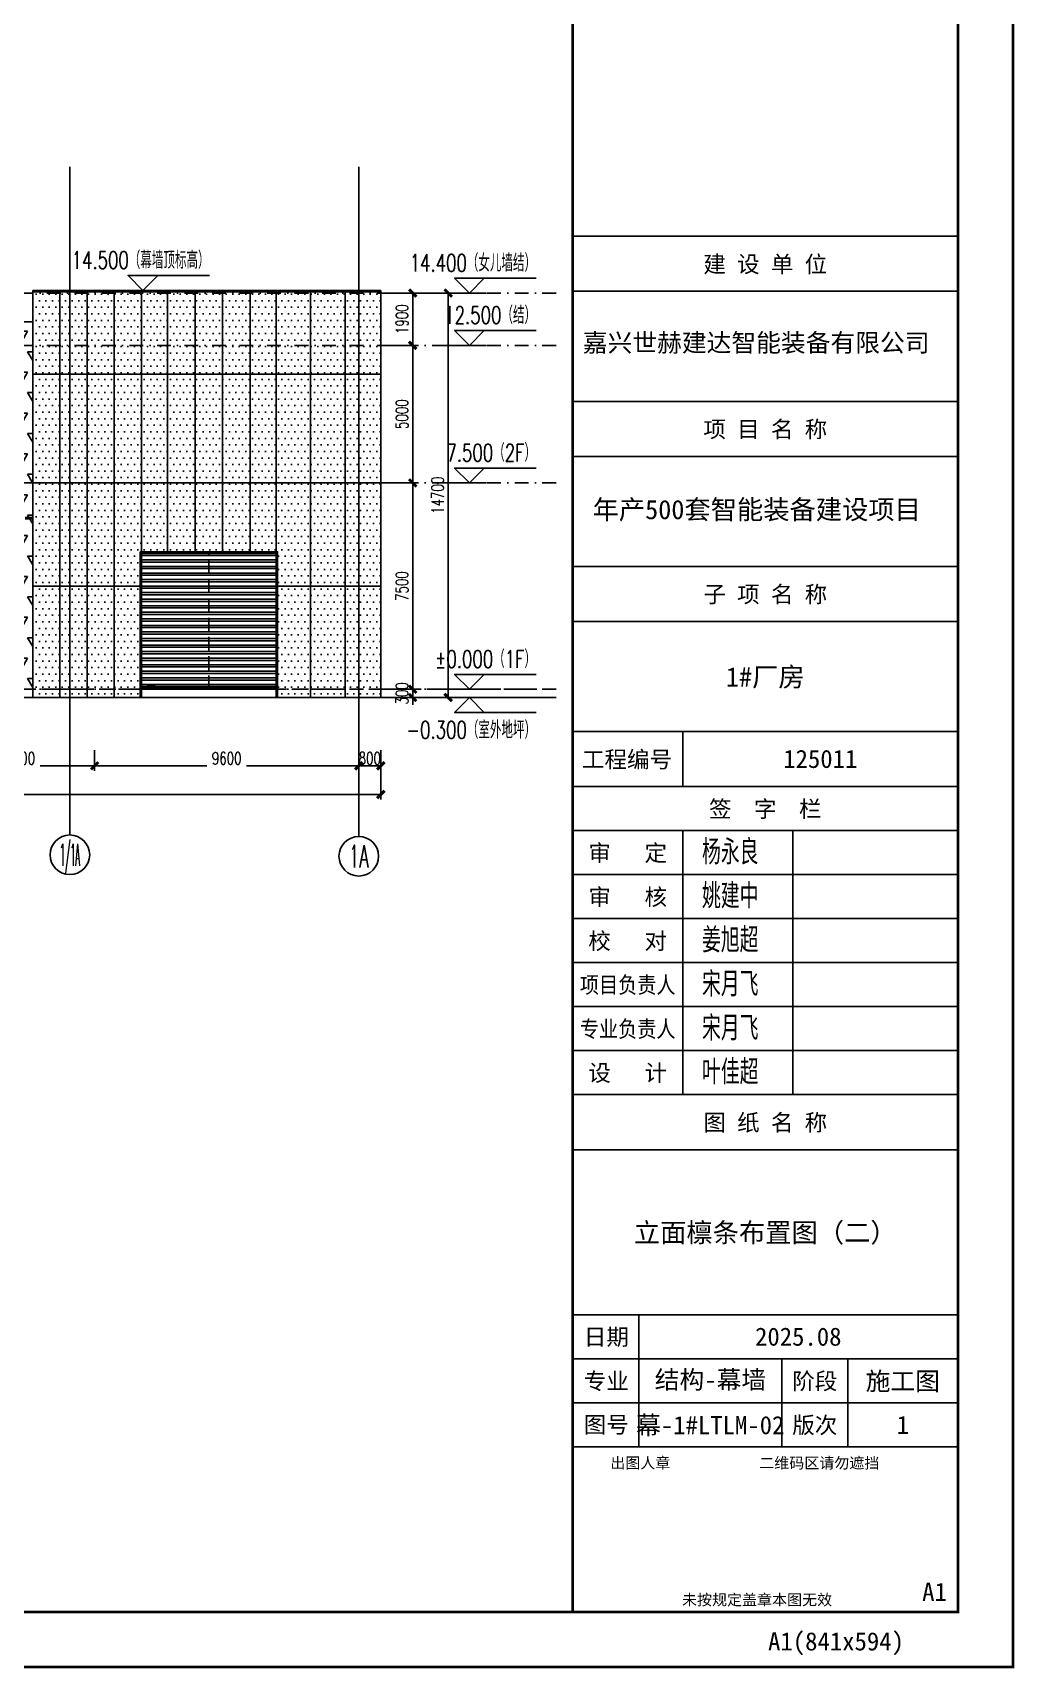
# Model space of a CAD drawing. Extents: x -2072575 to 87763, y -155913 to 742026.
# Drawn here: x -1771748 to -1736075, y 472207 to 531657 of the extents above; entities that cross this region are included whole.
import ezdxf
from ezdxf.enums import TextEntityAlignment as Align

# ---------------------------------------------------------------- set-up
doc = ezdxf.new("R2010")
doc.units = 0
doc.header["$LTSCALE"] = 1000
for name, pattern in [('__DASH', [0.35, 0.25, -0.1]), ('CENTER', [2, 1.25, -0.25, 0.25, -0.25]), ('DASH', [0.35, 0.25, -0.1]), ('DASHDOT', [1, 0.5, -0.25, 0, -0.25]), ('DOT', [0.25, 0, -0.25]), ('DOTE', [2.42, 2, -0.2, 0.02, -0.2])]:
    doc.linetypes.add(name, pattern=pattern)
doc.layers.get('Defpoints').update_dxf_attribs({"color": 210})
for name, color, linetype in [('!ZN1-填充-8', 8, 'Continuous'), ('!ZN5-钢材投影-40', 40, 'Continuous'), ('!ZN5-铝材断面-6', 6, 'Continuous'), ('0-cxFrame', 155, 'Continuous'), ('3符号', 3, 'Continuous'), ('3铝板幕墙', 3, 'Continuous'), ('4玻璃幕墙', 4, 'Continuous'), ('A-AXIS-DOTE', 14, 'DOTE'), ('A-AXIS-DP', 126, 'Continuous'), ('A-HATCH-2', 251, 'Continuous'), ('A-LIN-V', 9, 'Continuous'), ('A-门窗表显示尺寸', 160, 'Continuous'), ('AS-WALL', 40, 'Continuous'), ('DIM', 173, 'Continuous'), ('DOT', 8, 'DOT'), ('DOTE', 1, 'CENTER'), ('qianming', 155, 'Continuous')]:
    doc.layers.add(name, color=color, linetype=linetype)
doc.layers.add('0-cxText', color=131, linetype='Continuous', lineweight=25)
doc.styles.add('_TCH_AXIS', font='COMPLEX', dxfattribs={"bigfont": 'GBCBIG'})
doc.styles.add('A-STANDARD', font='SIMPLEX', dxfattribs={"bigfont": 'GBCBIG'})
doc.styles.add('BZHZ', font='bzxw', dxfattribs={"width": 0.8, "bigfont": 'bzhz'})
doc.styles.add('cx_biaoti', font='')
doc.styles.add('cx_tuming', font='simhei.ttf')
doc.styles.add('cx_tuqian1', font='')
doc.styles.add('DHTEXT-1', font='romans.shx', dxfattribs={"width": 0.7, "bigfont": 'chinese.shx'})
doc.styles.add('卓越符号', font='ROMANS.shx', dxfattribs={"width": 0.7, "bigfont": 'CHINESE.shx'})
doc.styles.add('黑体', font='simhei.ttf', dxfattribs={"height": 12})
doc.styles.get('cx_biaoti').set_extended_font_data('SimSun')
doc.styles.get('cx_tuqian1').set_extended_font_data('SimSun')
doc.dimstyles.new('ZN180', dxfattribs={"dimscale": 180, "dimtxt": 2.5, "dimasz": 1.5, "dimexe": 1, "dimexo": 2, "dimgap": 0.9, "dimtad": 1, "dimdec": 0, "dimdsep": 46, "dimtxsty": 'DHTEXT-1', "dimblk": 'ARCHTICK', "dimcen": 2.5, "dimclrd": 173, "dimclre": 173, "dimclrt": 7, "dimazin": 2, "dimtfac": 1, "dimtdec": 0, "dimtix": 1, "dimtmove": 2, "dimatfit": 3, "dimfxl": 0, "dimarcsym": 0})

# ---------------------------------------------------------------- blocks, each defined once
blk = doc.blocks.new('_ArchTick')
at = {"color": 0, "linetype": 'ByBlock', "const_width": 0.4}
blk.add_lwpolyline([(-0.5, -0.5), (0.5, 0.5)], dxfattribs=at)
blk = doc.blocks.new('*D84')
at = {"layer": 'Defpoints', "color": 0, "ltscale": 1800, "transparency": 16777216}
for p in [(-600, -1855), (125900, -1855), (125900, -3824)]:
    blk.add_point(p, dxfattribs=at)
at = {"layer": 'DIM', "color": 173, "linetype": 'ByBlock', "lineweight": -2, "ltscale": 1800, "transparency": 16777216}
for p, q in [((-600, -2215), (-600, -4004)), ((125900, -2215), (125900, -4004)), ((-600, -3824), (61655, -3824)), ((125900, -3824), (63644, -3824))]:
    blk.add_line(p, q, dxfattribs=at)
at = {"layer": 'DIM', "color": 173, "lineweight": -2, "ltscale": 1800, "transparency": 16777216, "xscale": 270, "yscale": 270, "zscale": 270, "rotation": 180}
blk.add_blockref('_ArchTick', (-600, -3824), dxfattribs=at)
at = {"layer": 'DIM', "color": 173, "lineweight": -2, "ltscale": 1800, "transparency": 16777216, "xscale": 270, "yscale": 270, "zscale": 270}
blk.add_blockref('_ArchTick', (125900, -3824), dxfattribs=at)
at = {"layer": 'DIM', "color": 7, "ltscale": 1800, "transparency": 16777216, "insert": (62650, -3549), "char_height": 450, "attachment_point": 5, "style": 'DHTEXT-1'}
blk.add_mtext('126500', dxfattribs=at)
blk = doc.blocks.new('*D94')
at = {"layer": 'Defpoints', "color": 0, "ltscale": 1800, "transparency": 16777216}
for p in [(110100, -1855), (115500, -1855), (115500, -2784)]:
    blk.add_point(p, dxfattribs=at)
at = {"layer": 'DIM', "color": 173, "linetype": 'ByBlock', "lineweight": -2, "ltscale": 1800, "transparency": 16777216}
for p, q in [((110100, -2215), (110100, -2964)), ((115500, -2215), (115500, -2964)), ((110100, -2784), (112083, -2784)), ((115500, -2784), (113517, -2784))]:
    blk.add_line(p, q, dxfattribs=at)
at = {"layer": 'DIM', "color": 173, "lineweight": -2, "ltscale": 1800, "transparency": 16777216, "xscale": 270, "yscale": 270, "zscale": 270, "rotation": 180}
blk.add_blockref('_ArchTick', (110100, -2784), dxfattribs=at)
at = {"layer": 'DIM', "color": 173, "lineweight": -2, "ltscale": 1800, "transparency": 16777216, "xscale": 270, "yscale": 270, "zscale": 270}
blk.add_blockref('_ArchTick', (115500, -2784), dxfattribs=at)
at = {"layer": 'DIM', "color": 7, "ltscale": 1800, "transparency": 16777216, "insert": (112800, -2509), "char_height": 450, "attachment_point": 5, "style": 'DHTEXT-1'}
blk.add_mtext('5400', dxfattribs=at)
blk = doc.blocks.new('*D95')
at = {"layer": 'Defpoints', "color": 0, "ltscale": 1800, "transparency": 16777216}
for p in [(115500, -1855), (125100, -1855), (125100, -2784)]:
    blk.add_point(p, dxfattribs=at)
at = {"layer": 'DIM', "color": 173, "linetype": 'ByBlock', "lineweight": -2, "ltscale": 1800, "transparency": 16777216}
for p, q in [((115500, -2215), (115500, -2964)), ((125100, -2215), (125100, -2964)), ((115500, -2784), (119583, -2784)), ((125100, -2784), (121017, -2784))]:
    blk.add_line(p, q, dxfattribs=at)
at = {"layer": 'DIM', "color": 173, "lineweight": -2, "ltscale": 1800, "transparency": 16777216, "xscale": 270, "yscale": 270, "zscale": 270, "rotation": 180}
blk.add_blockref('_ArchTick', (115500, -2784), dxfattribs=at)
at = {"layer": 'DIM', "color": 173, "lineweight": -2, "ltscale": 1800, "transparency": 16777216, "xscale": 270, "yscale": 270, "zscale": 270}
blk.add_blockref('_ArchTick', (125100, -2784), dxfattribs=at)
at = {"layer": 'DIM', "color": 7, "ltscale": 1800, "transparency": 16777216, "insert": (120300, -2509), "char_height": 450, "attachment_point": 5, "style": 'DHTEXT-1'}
blk.add_mtext('9600', dxfattribs=at)
blk = doc.blocks.new('*D96')
at = {"layer": 'Defpoints', "color": 0, "ltscale": 1800, "transparency": 16777216}
for p in [(125100, -1855), (125900, -1855), (125900, -2784)]:
    blk.add_point(p, dxfattribs=at)
at = {"layer": 'DIM', "color": 173, "linetype": 'ByBlock', "lineweight": -2, "ltscale": 1800, "transparency": 16777216}
for p, q in [((125100, -2215), (125100, -2964)), ((125900, -2215), (125900, -2964)), ((125100, -2784), (125900, -2784))]:
    blk.add_line(p, q, dxfattribs=at)
at = {"layer": 'DIM', "color": 173, "lineweight": -2, "ltscale": 1800, "transparency": 16777216, "xscale": 270, "yscale": 270, "zscale": 270, "rotation": 180}
blk.add_blockref('_ArchTick', (125100, -2784), dxfattribs=at)
at = {"layer": 'DIM', "color": 173, "lineweight": -2, "ltscale": 1800, "transparency": 16777216, "xscale": 270, "yscale": 270, "zscale": 270}
blk.add_blockref('_ArchTick', (125900, -2784), dxfattribs=at)
at = {"layer": 'DIM', "color": 7, "ltscale": 1800, "transparency": 16777216, "insert": (125500, -2509), "char_height": 450, "attachment_point": 5, "style": 'DHTEXT-1'}
blk.add_mtext('800', dxfattribs=at)
blk = doc.blocks.new('卓越-轴号')
blk.add_circle((0, 0), 4)
at = {"color": 0, "style": '_TCH_AXIS', "width": 1.041667, "flags": 8}
blk.add_attdef('A', text='', height=4.48, dxfattribs=at).set_placement((-2, -2.24), (2, -2.24), align=Align.FIT)
blk = doc.blocks.new('*U226')
at = {"ltscale": 10}
blk.add_line((3.48, 0), (-6.85, 0), dxfattribs=at)
blk.add_lwpolyline([(3, 3), (0, 0), (-3, 3), (13.45, 3)])
at = {"color": 0, "style": '卓越符号', "width": 0.7, "flags": 8}
blk.add_attdef('±0.000', text='', height=3.5, dxfattribs=at).set_placement((13.45, 4.35), align=Align.RIGHT)
blk = doc.blocks.new('*U227')
at = {"ltscale": 10}
blk.add_line((3.48, 0), (-6.85, 0), dxfattribs=at)
blk.add_lwpolyline([(3, -3), (0, 0), (-3, -3), (13.45, -3)])
at = {"color": 0, "style": '卓越符号', "width": 0.7, "flags": 8}
blk.add_attdef('±0.000', text='', height=3.5, dxfattribs=at).set_placement((13.45, -7.85), align=Align.RIGHT)
blk = doc.blocks.new('*D97')
at = {"layer": 'Defpoints', "color": 0, "ltscale": 1800, "transparency": 16777216}
for p in [(125900, 0), (127060, 0), (125900, -300)]:
    blk.add_point(p, dxfattribs=at)
at = {"layer": 'DIM', "color": 173, "linetype": 'ByBlock', "lineweight": -2, "ltscale": 1800, "transparency": 16777216}
for p, q in [((126260, 0), (127240, 0)), ((127060, 0), (127060, 270)), ((127060, -300), (127060, 0)), ((126260, -300), (127240, -300)), ((127060, -300), (127060, -570))]:
    blk.add_line(p, q, dxfattribs=at)
at = {"layer": 'DIM', "color": 173, "lineweight": -2, "ltscale": 1800, "transparency": 16777216, "xscale": 270, "yscale": 270, "zscale": 270}
for p, rotation in [((127060, 0), 270), ((127060, -300), 90)]:
    blk.add_blockref('_ArchTick', p, dxfattribs=dict(at, rotation=rotation))
at = {"layer": 'DIM', "color": 7, "ltscale": 1800, "transparency": 16777216, "insert": (126673, -150), "char_height": 450, "attachment_point": 5, "rotation": 90, "style": 'DHTEXT-1'}
blk.add_mtext('300', dxfattribs=at)
blk = doc.blocks.new('*D98')
at = {"layer": 'Defpoints', "color": 0, "ltscale": 1800, "transparency": 16777216}
for p in [(125900, 7500), (127060, 7500), (125900, 0)]:
    blk.add_point(p, dxfattribs=at)
at = {"layer": 'DIM', "color": 173, "linetype": 'ByBlock', "lineweight": -2, "ltscale": 1800, "transparency": 16777216}
for p, q in [((126260, 7500), (127240, 7500)), ((127060, 0), (127060, 7500)), ((126260, 0), (127240, 0))]:
    blk.add_line(p, q, dxfattribs=at)
at = {"layer": 'DIM', "color": 173, "lineweight": -2, "ltscale": 1800, "transparency": 16777216, "xscale": 270, "yscale": 270, "zscale": 270}
for p, rotation in [((127060, 7500), 90), ((127060, 0), 270)]:
    blk.add_blockref('_ArchTick', p, dxfattribs=dict(at, rotation=rotation))
at = {"layer": 'DIM', "color": 7, "ltscale": 1800, "transparency": 16777216, "insert": (126673, 3750), "char_height": 450, "attachment_point": 5, "rotation": 90, "style": 'DHTEXT-1'}
blk.add_mtext('7500', dxfattribs=at)
blk = doc.blocks.new('*D99')
at = {"layer": 'Defpoints', "color": 0, "ltscale": 1800, "transparency": 16777216}
for p in [(125900, 12500), (127060, 12500), (125900, 7500)]:
    blk.add_point(p, dxfattribs=at)
at = {"layer": 'DIM', "color": 173, "linetype": 'ByBlock', "lineweight": -2, "ltscale": 1800, "transparency": 16777216}
for p, q in [((126260, 12500), (127240, 12500)), ((127060, 7500), (127060, 12500)), ((126260, 7500), (127240, 7500))]:
    blk.add_line(p, q, dxfattribs=at)
at = {"layer": 'DIM', "color": 173, "lineweight": -2, "ltscale": 1800, "transparency": 16777216, "xscale": 270, "yscale": 270, "zscale": 270}
for p, rotation in [((127060, 12500), 90), ((127060, 7500), 270)]:
    blk.add_blockref('_ArchTick', p, dxfattribs=dict(at, rotation=rotation))
at = {"layer": 'DIM', "color": 7, "ltscale": 1800, "transparency": 16777216, "insert": (126673, 10000), "char_height": 450, "attachment_point": 5, "rotation": 90, "style": 'DHTEXT-1'}
blk.add_mtext('5000', dxfattribs=at)
blk = doc.blocks.new('*D100')
at = {"layer": 'Defpoints', "color": 0, "ltscale": 1800, "transparency": 16777216}
for p in [(125900, 14400), (127060, 14400), (125900, 12500)]:
    blk.add_point(p, dxfattribs=at)
at = {"layer": 'DIM', "color": 173, "linetype": 'ByBlock', "lineweight": -2, "ltscale": 1800, "transparency": 16777216}
for p, q in [((126260, 14400), (127240, 14400)), ((127060, 12500), (127060, 14400)), ((126260, 12500), (127240, 12500))]:
    blk.add_line(p, q, dxfattribs=at)
at = {"layer": 'DIM', "color": 173, "lineweight": -2, "ltscale": 1800, "transparency": 16777216, "xscale": 270, "yscale": 270, "zscale": 270}
for p, rotation in [((127060, 14400), 90), ((127060, 12500), 270)]:
    blk.add_blockref('_ArchTick', p, dxfattribs=dict(at, rotation=rotation))
at = {"layer": 'DIM', "color": 7, "ltscale": 1800, "transparency": 16777216, "insert": (126673, 13450), "char_height": 450, "attachment_point": 5, "rotation": 90, "style": 'DHTEXT-1'}
blk.add_mtext('1900', dxfattribs=at)
blk = doc.blocks.new('*D101')
at = {"layer": 'Defpoints', "color": 0, "ltscale": 1800, "transparency": 16777216}
for p in [(126265, 14400), (126265, -300), (128351, -300)]:
    blk.add_point(p, dxfattribs=at)
at = {"layer": 'DIM', "color": 173, "linetype": 'ByBlock', "lineweight": -2, "ltscale": 1800, "transparency": 16777216}
for p, q in [((126625, 14400), (128531, 14400)), ((128351, 14400), (128351, -300)), ((126625, -300), (128531, -300))]:
    blk.add_line(p, q, dxfattribs=at)
at = {"layer": 'DIM', "color": 173, "lineweight": -2, "ltscale": 1800, "transparency": 16777216, "xscale": 270, "yscale": 270, "zscale": 270}
for p, rotation in [((128351, 14400), 90), ((128351, -300), 270)]:
    blk.add_blockref('_ArchTick', p, dxfattribs=dict(at, rotation=rotation))
at = {"layer": 'DIM', "color": 7, "ltscale": 1800, "transparency": 16777216, "insert": (127964, 7050), "char_height": 450, "attachment_point": 5, "rotation": 90, "style": 'DHTEXT-1'}
blk.add_mtext('14700', dxfattribs=at)
blk = doc.blocks.new('zjcx_lan_qianzi(Dragon)')
for p, q in [((-7000, 4800), (0, 4800)), ((-5000, 4800), (-5000, 0)), ((-3000, 4800), (-3000, 0)), ((-7000, 4000), (0, 4000)), ((-7000, 3200), (0, 3200)), ((-7000, 2400), (0, 2400)), ((-7000, 1600), (0, 1600)), ((-7000, 800), (0, 800))]:
    blk.add_line(p, q)
at = {"const_width": 30}
blk.add_lwpolyline([(-7000, 5600), (0, 5600)], dxfattribs=at)
blk.add_lwpolyline([(-7000, 5600), (0, 5600), (0, 0), (-7000, 0)], close=True, dxfattribs=at)
at = {"style": 'cx_biaoti'}
for s, p in [('签  字  栏', (-3500, 5200)), ('审   定', (-6000, 4400)), ('审   核', (-6000, 3600)), ('校   对', (-6000, 2800)), ('设   计', (-6000, 400))]:
    blk.add_text(s, height=300, dxfattribs=at).set_placement(p, align=Align.MIDDLE)
at = {"style": 'cx_biaoti', "width": 0.85}
for s, p in [('项目负责人', (-6000, 2000)), ('专业负责人', (-6000, 1200))]:
    blk.add_text(s, height=300, dxfattribs=at).set_placement(p, align=Align.MIDDLE)
blk = doc.blocks.new('T-签字(Dragon)')
at = {"layer": '0-cxFrame'}
blk.add_blockref('zjcx_lan_qianzi(Dragon)', (0, 0), dxfattribs=at)
at = {"layer": 'qianming', "style": 'BZHZ', "width": 0.8}
for s, p in [('杨永良', (-4136, 4433)), ('姚建中', (-4136, 3633)), ('姜旭超', (-4136, 2833)), ('宋月飞', (-4136, 2033)), ('宋月飞', (-4136, 1233)), ('叶佳超', (-4136, 433))]:
    blk.add_text(s, height=450, dxfattribs=at).set_placement(p, align=Align.MIDDLE)
blk = doc.blocks.new('zjcx_lan_tuming(Dragon)')
for p, q in [((-7000, 8400), (0, 8400)), ((-5800, 3000), (-5800, 5400)), ((-7000, 4600), (0, 4600)), ((-3200, 3000), (-3200, 4600)), ((-2000, 3000), (-2000, 4600)), ((-7000, 3800), (0, 3800))]:
    blk.add_line(p, q)
at = {"const_width": 30}
for points in [[(-7000, 9400), (0, 9400)], [(-7000, 5400), (0, 5400)], [(-7000, 3000), (0, 3000)], [(-7000, 0), (0, 0)]]:
    blk.add_lwpolyline(points, dxfattribs=at)
blk.add_lwpolyline([(-7000, 9400), (0, 9400), (0, 0), (-7000, 0)], close=True)
at = {"style": 'cx_biaoti'}
for s, p in [('图 纸 名 称', (-3500, 8900)), ('日期', (-6388, 5000)), ('专业', (-6388, 4200)), ('阶段', (-2600, 4200)), ('图号', (-6388, 3400)), ('版次', (-2600, 3400))]:
    blk.add_text(s, height=300, dxfattribs=at).set_placement(p, align=Align.MIDDLE)
for s, p in [('出图人章', (-6316, 2607)), ('二维码区请勿遮挡', (-3609, 2607)), ('未按规定盖章本图无效', (-5013, 120))]:
    blk.add_text(s, height=200, dxfattribs=at).set_placement(p)
blk = doc.blocks.new('T-图签(Dragon)')
blk.add_blockref('zjcx_lan_tuming(Dragon)', (0, 0))
at = {"color": 3, "style": 'cx_biaoti'}
for s, p in [('2025.08', (-2900, 5000)), ('结构-幕墙 ', (-4384, 4227)), ('施工图', (-1000, 4200))]:
    blk.add_text(s, height=330, dxfattribs=at).set_placement(p, align=Align.MIDDLE)
blk = doc.blocks.new('zjcx_lan_xiangmu(Dragon)')
for p, q in [((-7000, 9000), (0, 9000)), ((-7000, 6000), (0, 6000)), ((-7000, 3000), (0, 3000)), ((-5000, 1000), (-5000, 0))]:
    blk.add_line(p, q)
at = {"const_width": 30}
for points in [[(-7000, 10000), (0, 10000)], [(-7000, 7000), (0, 7000)], [(-7000, 7000), (0, 7000)], [(-7000, 4000), (0, 4000)], [(-7000, 4000), (0, 4000)], [(-7000, 1000), (0, 1000)], [(-7000, 0), (0, 0)]]:
    blk.add_lwpolyline(points, dxfattribs=at)
blk.add_lwpolyline([(-7000, 10000), (0, 10000), (0, 0), (-7000, 0)], close=True)
at = {"style": 'cx_biaoti'}
for s, p in [('建 设 单 位', (-3500, 9500)), ('项 目 名 称', (-3500, 6500)), ('子 项 名 称', (-3500, 3500)), ('工程编号', (-6013, 500))]:
    blk.add_text(s, height=300, dxfattribs=at).set_placement(p, align=Align.MIDDLE)
blk = doc.blocks.new('T-项目(Dragon)')
blk.add_blockref('zjcx_lan_xiangmu(Dragon)', (0, 0))
at = {"color": 3, "style": 'cx_tuming'}
for s, height, p in [('嘉兴世赫建达智能装备有限公司', 330, (-6816, 7901)), ('年产500套智能装备建设项目 ', 350, (-6638, 4859))]:
    blk.add_text(s, height=height, dxfattribs=at).set_placement(p)
blk = doc.blocks.new('zjcx_T1(Dragon)')
at = {"layer": '0-cxFrame', "const_width": 50}
blk.add_lwpolyline([(-7000, 0), (0, 0), (0, 57400), (-7000, 57400)], close=True, dxfattribs=at)
at = {"layer": '0-cxFrame'}
for name, p in [('T-项目(Dragon)', (0, 15000)), ('T-签字(Dragon)', (0, 9400)), ('T-图签(Dragon)', (0, 0))]:
    blk.add_blockref(name, p, dxfattribs=at)
blk = doc.blocks.new('TK22.A1 L(Dragon)')
at = {"layer": '0-cxFrame', "color": 7, "const_width": 0.5}
blk.add_lwpolyline([(0, 0), (-841, 0), (-841, 594), (0, 594)], close=True, dxfattribs=at)
at = {"layer": '0-cxFrame', "const_width": 0.5}
for points in [[(-80, 10), (-821, 10), (-821, 584), (-80, 584)], [(-10, 10), (-80, 10), (-80, 584), (-10, 584)]]:
    blk.add_lwpolyline(points, close=True, dxfattribs=at)
at = {"layer": '0-cxFrame', "xscale": 0.01, "yscale": 0.01, "zscale": 0.01}
blk.add_blockref('zjcx_T1(Dragon)', (-10, 10), dxfattribs=at)
at = {"style": '黑体', "flags": 4}
blk.add_attdef('图幅', text='', height=3.3, dxfattribs=at).set_placement((-40, 3), align=Align.RIGHT)
at = {"layer": '0-cxFrame', "style": '黑体'}
blk.add_text('(841x594)', height=3.3, dxfattribs=at).set_placement((-40, 3))
at = {"layer": '0-cxText', "flags": 4}
for tag, height, style, p in [('建设单位', 3.5, 'cx_tuming', (-45, 240)), ('项目名称', 3.5, 'cx_tuming', (-45, 210)), ('子项名称', 3.5, 'cx_tuming', (-45, 180)), ('工程编号', 3.3, 'cx_tuqian1', (-35, 165)), ('图名1', 3.5, 'cx_tuming', (-45, 87)), ('图名2', 3.5, 'cx_tuming', (-45, 79)), ('图名3', 3.5, 'cx_tuming', (-45, 71)), ('出图日期', 3.3, 'cx_tuqian1', (-39, 60)), ('专业', 3.3, 'cx_tuqian1', (-55, 52)), ('图号', 3.3, 'cx_tuqian1', (-55, 44)), ('版次', 3.3, 'cx_tuqian1', (-20, 44))]:
    blk.add_attdef(tag, text='', height=height, dxfattribs=dict(at, style=style)).set_placement(p, align=Align.MIDDLE)
at = {"layer": 'Defpoints', "color": 6, "flags": 4}
for tag, height, style, p in [('tufu', 3.3, '黑体', (-12, 12)), ('dwfname', 4, 'cx_tuqian1', (-80, 3))]:
    blk.add_attdef(tag, text='', height=height, dxfattribs=dict(at, style=style)).set_placement(p, align=Align.RIGHT)
blk = doc.blocks.new('20250915090950')
at = {"layer": '!ZN1-填充-8'}
h = blk.add_hatch(dxfattribs=at)
h.set_pattern_fill('DOTS', color=252, scale=150, style=0)
h.set_pattern_definition([(0, (1875021.75, -503214.68), (119.0625, 238.125), [0, -238.125])])
h.paths.add_polyline_path([(113250, -300), (117150, -300), (117150, 5000), (122150, 5000), (122150, -300), (125900, -300), (125900, 14450), (113250, 14450)])
h = blk.add_hatch(dxfattribs=at)
h.set_pattern_fill('TRIANG', color=252, scale=300)
h.set_pattern_definition([(60, (1875021.75, -507792.9), (-428.62485, 742.4002), [428.625, -428.625]), (120, (1875021.75, -507792.9), (-857.24985, 9e-05), [428.625, -428.625]), (0, (1874807.4, -507421.7), (428.625, 742.4001), [428.625, -428.625])])
h.paths.add_polyline_path([(111150, 13350), (113250, 13350), (113250, 0), (111150, 0)])
at = {"layer": 'A-HATCH-2'}
h = blk.add_hatch(dxfattribs=at)
h.set_pattern_fill('ANSI32', color=256, scale=50, angle=45)
h.set_pattern_definition([(180, (1760630.16, -517237.45), (-1e-14, -238.125), []), (180, (1760550.8, -517158.08), (-1e-14, -238.125), [])])
h.paths.add_polyline_path([(117200, 4950), (122100, 4950), (122100, 50), (117200, 50)])
at = {"layer": '!ZN5-钢材投影-40', "color": 8, "linetype": 'DASH'}
blk.add_line((111230, 6240), (113250, 6240), dxfattribs=at)
at = {"layer": '3铝板幕墙', "color": 252, "ltscale": 10}
for p, q in [((114237, 14450), (114237, -300)), ((115225, 14450), (115225, -300)), ((116212, 14450), (116212, -300)), ((117200, 14450), (117200, -300)), ((118150, 14450), (118150, 5000)), ((119150, 14450), (119150, 5000)), ((120150, 14450), (120150, 5000)), ((121150, 14450), (121150, 5000)), ((122100, 14450), (122100, -300)), ((123350, 14450), (123350, -300)), ((124600, 14450), (124600, -300)), ((125900, 14450), (125900, -300)), ((113250, 11450), (120893, 11450)), ((125900, 11450), (113250, 11450)), ((113250, 7500), (125900, 7500)), ((113250, 3750), (117150, 3750)), ((113250, 3750), (117150, 3750)), ((122150, 3750), (125900, 3750))]:
    blk.add_line(p, q, dxfattribs=at)
blk.add_lwpolyline([(113250, 14450), (125900, 14450), (125900, -300), (122100, -300), (122100, 5000), (117200, 5000), (117200, -300), (113250, -300), (113250, 14450)], dxfattribs=at)
at = {"layer": '4玻璃幕墙', "color": 252, "ltscale": 1.5}
blk.add_line((113270, 5800), (113250, 5800), dxfattribs=at)
blk.add_lwpolyline([(111150, 13350), (113250, 13350), (113250, 0), (111150, 0), (111150, 13350)], dxfattribs=at)
at = {"layer": 'A-AXIS-DOTE', "linetype": '__DASH', "ltscale": 2}
blk.add_line((119650, 0), (119650, 5000), dxfattribs=at)
at = {"layer": 'A-LIN-V', "color": 252}
for p, q in [((125900, 14500), (113250, 14500)), ((113250, 13300), (113250, 14500)), ((125900, 14450), (113250, 14450)), ((125900, 14500), (125900, -300)), ((117150, 0), (117150, -300)), ((113250, 0), (113250, -300)), ((122150, 0), (122150, -300))]:
    blk.add_line(p, q, dxfattribs=at)
blk.add_lwpolyline([(117150, 5000), (122150, 5000), (122150, 0), (117150, 0)], close=True, dxfattribs=at)
at = {"layer": 'A-门窗表显示尺寸', "color": 252}
blk.add_lwpolyline([(117200, 4950), (122100, 4950), (122100, 50), (117200, 50)], close=True, dxfattribs=at)
at = {"layer": 'A-门窗表显示尺寸', "color": 252, "style": 'A-STANDARD', "width": 0.705882}
blk.add_text('JLM5050', height=59.5, dxfattribs=at).set_placement((117400, 80))
blk = doc.blocks.new('A$C79cc59f2')
at = {"layer": '3铝板幕墙', "ltscale": 1000}
blk.add_blockref('20250915090950', (0, 0), dxfattribs=at)
blk = doc.blocks.new('20250821111708')
at = {"layer": 'A-AXIS-DOTE', "linetype": '__DASH', "ltscale": 2}
blk.add_line((119650, 0), (119650, 5000), dxfattribs=at)
at = {"layer": 'DOT', "linetype": 'DASHDOT'}
for p, q in [((132268.5, 14400), (108756.3, 14400)), ((132268.5, 12500), (108756.3, 12500)), ((132268.5, 7500), (108756.3, 7500)), ((132268.5, 0), (-7557.7, 0))]:
    blk.add_line(p, q, dxfattribs=at)
at = {"layer": 'DOTE', "ltscale": 180}
for p, q in [((114600, -5295.7), (114600, 18985.3)), ((125100, -5350), (125100, 18985.3))]:
    blk.add_line(p, q, dxfattribs=at)
at = {"layer": '3符号', "color": 7}
ref = blk.add_blockref('*U226', (117254.2, 14500), dxfattribs=dict(at, xscale=180, yscale=180, zscale=180, rotation=359.9999999999989))
ref.add_attrib('±0.000', '14.500（幕墙顶标高）', dxfattribs={"layer": '0', "color": 0, "height": 630, "rotation": 360, "style": '卓越符号', "width": 0.7}).set_placement((119675.2, 15283), align=Align.RIGHT)
ref = blk.add_blockref('*U226', (129120.9, 14400), dxfattribs=dict(at, xscale=180, yscale=180, zscale=180))
ref.add_attrib('±0.000', '14.400（女儿墙结）', dxfattribs={"layer": '0', "color": 0, "height": 630, "style": '卓越符号', "width": 0.7}).set_placement((131541.9, 15183), align=Align.RIGHT)
ref = blk.add_blockref('*U226', (129120.9, 12500), dxfattribs=dict(at, xscale=180, yscale=180, zscale=180))
ref.add_attrib('±0.000', '12.500（结）', dxfattribs={"layer": '0', "color": 0, "height": 630, "style": '卓越符号', "width": 0.7}).set_placement((131541.9, 13283), align=Align.RIGHT)
ref = blk.add_blockref('*U226', (129120.9, 7500), dxfattribs=dict(at, xscale=180, yscale=180, zscale=180))
ref.add_attrib('±0.000', '7.500（2F）', dxfattribs={"layer": '0', "color": 0, "height": 630, "style": '卓越符号', "width": 0.7}).set_placement((131541.9, 8283), align=Align.RIGHT)
ref = blk.add_blockref('*U226', (129120.9, 0), dxfattribs=dict(at, xscale=180, yscale=180, zscale=180))
ref.add_attrib('±0.000', '±0.000（1F）', dxfattribs={"layer": '0', "color": 0, "height": 630, "style": '卓越符号', "width": 0.7}).set_placement((131541.9, 783), align=Align.RIGHT)
ref = blk.add_blockref('*U227', (129120.9, -300), dxfattribs=dict(at, xscale=180, yscale=180, zscale=180))
ref.add_attrib('±0.000', '-0.300（室外地坪）', dxfattribs={"layer": '0', "color": 0, "height": 630, "style": '卓越符号', "width": 0.7}).set_placement((131541.9, -1792.6), align=Align.RIGHT)
ref = blk.add_blockref('卓越-轴号', (114601.1, -6015.7), dxfattribs=dict(at, xscale=180, yscale=180, zscale=180))
ref.add_attrib('A', '1/1A', dxfattribs={"layer": '0', "color": 0, "height": 806.4, "style": '_TCH_AXIS', "width": 0.267857}).set_placement((114241.1, -6418.9), (114961.1, -6418.9), align=Align.FIT)
ref = blk.add_blockref('卓越-轴号', (125101.1, -6070), dxfattribs=dict(at, xscale=180, yscale=180, zscale=180))
ref.add_attrib('A', '1A', dxfattribs={"layer": '0', "color": 0, "height": 806.4, "style": '_TCH_AXIS', "width": 0.568182}).set_placement((124741.1, -6473.2), (125461.1, -6473.2), align=Align.FIT)
at = {"layer": 'DIM', "ltscale": 1800}
for base, p1, p2, picture, middle in [((127059.6, 14400), (125900, 12500), (125900, 14400), '*D100', (126672.6, 13450)), ((127059.6, 12500), (125900, 7500), (125900, 12500), '*D99', (126672.6, 10000)), ((127059.6, 7500), (125900, 0), (125900, 7500), '*D98', (126672.6, 3750))]:
    dim = blk.add_linear_dim(base=base, p1=p1, p2=p2, angle=270, dimstyle='ZN180', dxfattribs=at)
    dim.commit()
    dim.dimension.update_dxf_attribs({"geometry": picture, "text_midpoint": middle})
for p1, p2, distance, picture, middle in [((126265.3, 14400), (126265.3, -300), 2085.7, '*D101', (127964, 7050)), ((125900, -300), (125900, 0), -1159.6, '*D97', (126672.6, -150))]:
    dim = blk.add_aligned_dim(p1=p1, p2=p2, distance=distance, dimstyle='ZN180', dxfattribs=at)
    dim.commit()
    dim.dimension.update_dxf_attribs({"geometry": picture, "text_midpoint": middle})
for base, p1, p2, picture, middle in [((125900, -3824.1), (-600, -1854.7), (125900, -1854.7), '*D84', (62650, -3549.1)), ((115500, -2784.1), (110100, -1854.7), (115500, -1854.7), '*D94', (112800, -2509.1)), ((125100, -2784.1), (115500, -1854.7), (125100, -1854.7), '*D95', (120300, -2509.1)), ((125900, -2784.1), (125100, -1854.7), (125900, -1854.7), '*D96', (125500, -2509.1))]:
    dim = blk.add_linear_dim(base=base, p1=p1, p2=p2, angle=0, dimstyle='ZN180', dxfattribs=at)
    dim.commit()
    dim.dimension.update_dxf_attribs({"geometry": picture, "text_midpoint": middle, "dimtype": 129})

msp = doc.modelspace()

# ---------------------------------------------------------------- block references
at = {"layer": '!ZN5-铝材断面-6', "ltscale": 1000}
msp.add_blockref('A$C79cc59f2', (-1884997.9, 507792.9), dxfattribs=at)

# ---------------------------------------------------------------- next in the draw order: linework, layer by layer
at = {"layer": '!ZN5-钢材投影-40', "color": 8, "linetype": 'DASH'}
for p, q in [((-1773767.9, 514032.9), (-1771747.9, 514032.9)), ((-1773767.9, 513992.9), (-1771747.9, 513992.9))]:
    msp.add_line(p, q, dxfattribs=at)
at = {"layer": 'A-AXIS-DOTE', "linetype": '__DASH', "ltscale": 2}
msp.add_line((-1752729.4, 507792.9), (-1892555.5, 507792.9), dxfattribs=at)
at = {"layer": 'AS-WALL'}
msp.add_line((-1892555.5, 507492.9), (-1752729.4, 507492.9), dxfattribs=at)

# ---------------------------------------------------------------- next in the draw order: block references
at = {"layer": '0-cxFrame'}
ref = msp.add_blockref('TK22.A1 L(Dragon)', (-1736124.8, 472257.2), dxfattribs=dict(at, xscale=200, yscale=200, zscale=200))
ref.add_attrib('子项名称', '1#厂房', dxfattribs={"layer": '0-cxText', "height": 700, "style": 'cx_tuming'}).set_placement((-1745124.8, 508257.2), align=Align.MIDDLE)
ref.add_attrib('图名2', '立面檩条布置图（二）', dxfattribs={"layer": '0-cxText', "height": 700, "style": 'cx_tuming'}).set_placement((-1745124.8, 488057.2), align=Align.MIDDLE)
ref.add_attrib('工程编号', '125011', dxfattribs={"layer": '0-cxText', "height": 660, "style": 'cx_tuqian1'}).set_placement((-1743124.8, 505257.2), align=Align.MIDDLE)
ref.add_attrib('图号', '幕-1#LTLM-02', dxfattribs={"layer": '0-cxText', "height": 660, "style": 'cx_tuqian1'}).set_placement((-1747124.8, 481057.2), align=Align.MIDDLE)
ref.add_attrib('版次', '1', dxfattribs={"layer": '0-cxText', "height": 660, "style": 'cx_tuqian1'}).set_placement((-1740124.8, 481057.2), align=Align.MIDDLE)
ref.add_attrib('图幅', 'A1', dxfattribs={"layer": '0', "height": 660, "style": '黑体'}).set_placement((-1744124.8, 472857.2), align=Align.RIGHT)
ref.add_attrib('tufu', 'A1', dxfattribs={"layer": 'Defpoints', "color": 6, "height": 660, "style": '黑体'}).set_placement((-1738524.8, 474657.2), align=Align.RIGHT)
at = {"layer": 'A-AXIS-DP', "ltscale": 2800}
msp.add_blockref('20250821111708', (-1884997.9, 507792.9), dxfattribs=at)

doc.saveas('drawing.dxf')
